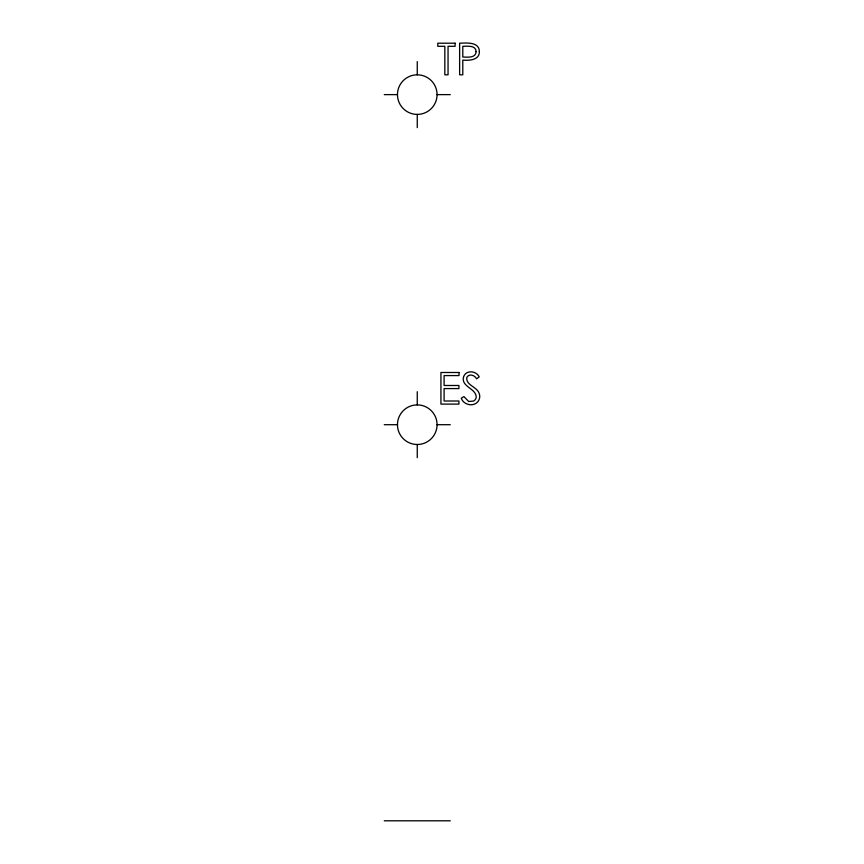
<?xml version="1.0" encoding="UTF-8"?>
<svg xmlns="http://www.w3.org/2000/svg" width="864" height="864" viewBox="0 0 864 864"><rect width="100%" height="100%" fill="white"/><g stroke="black" fill="none" stroke-linecap="round" stroke-linejoin="round"><path stroke-width="1.3" d="M384.253 94.619L397.494 94.619M437.033 94.619L450.274 94.619M384.253 424.699L397.494 424.699M437.033 424.699L450.274 424.699M384.253 820.8L450.274 820.8M417.258 61.603L417.258 74.812A19.807 19.807 0 0 1 437.033 93.377L437.033 95.861A19.807 19.807 0 0 1 417.258 114.415L417.258 127.624M417.258 391.694L417.258 404.892A19.807 19.807 0 0 1 437.033 423.457L437.033 425.941A19.807 19.807 0 0 1 417.258 444.506L417.258 457.704M417.258 444.506A19.807 19.807 0 0 1 397.494 425.941L397.494 423.457A19.807 19.807 0 0 1 417.258 404.892M417.258 114.415A19.807 19.807 0 0 1 397.494 95.861L397.494 93.377A19.807 19.807 0 0 1 417.258 74.812M463.493 377.136C461.009 387.169 477.079 388.498 476.15 397.807A5.238 5.238 0 0 1 473.472 401.08L468.677 401.49L463.925 396.598L461.246 398.207C463.914 405.853 475.772 407.419 479.088 399.6A7.949 7.949 0 0 0 479.358 394.006C477.619 386.737 465.566 385.474 466.808 377.417C469.001 373.151 474.908 375.192 476.626 378.832L479.207 376.877C476.226 370.494 465.523 369.727 463.493 377.136M476.118 51.635C475.87 58.331 467.305 57.132 462.791 57.013L462.791 46.3C467.273 46.31 475.848 44.917 476.118 51.635M479.38 51.624C479.606 60.21 469.044 60.664 462.791 60.113L462.791 74.812L459.626 74.812L459.626 43.2C466.441 43.006 479.293 41.591 479.38 51.624M455.101 43.2L437.778 43.2L437.778 46.3L444.83 46.3L444.83 74.812L448.049 74.812L448.049 46.3L455.101 46.3L455.101 43.2M459.054 372.492L440.932 372.492L440.932 404.104L458.924 404.104L458.924 401.004L444.096 401.004L444.096 388.584L458.924 388.584L458.924 385.484L444.096 385.484L444.096 375.581L459.054 375.581L459.054 372.492"/></g></svg>
